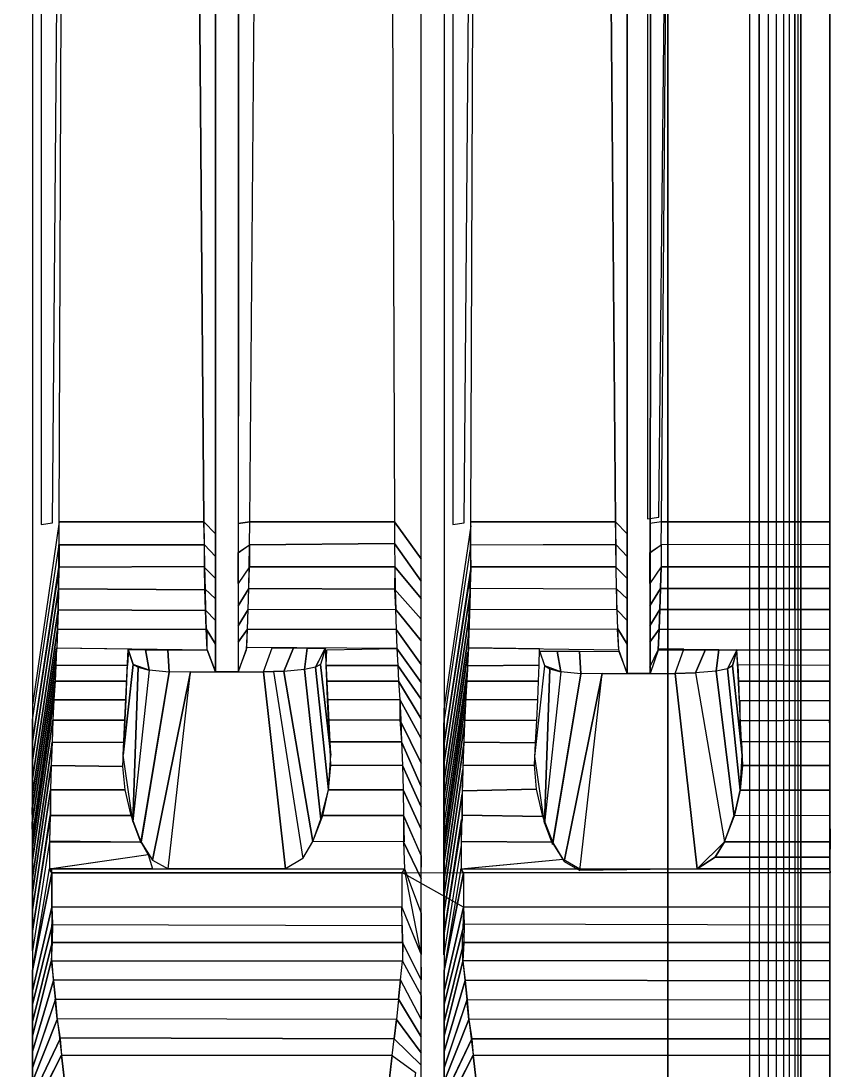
# Model space of a CAD drawing. Header units: millimetres. Extents: x -89 to 89, y -9 to 273.
# Drawn here: x 18 to 88.8, y 89.4 to 181.2 of the extents above; entities that cross this region are included whole.
import ezdxf

# ---------------------------------------------------------------- set-up
doc = ezdxf.new("R2010")
doc.units = ezdxf.units.MM
doc.layers.add('3D', color=1, linetype='Continuous')

msp = doc.modelspace()

# ---------------------------------------------------------------- linework, layer by layer
at = {"layer": '3D'}
for points in [[(74.56, 260), (-74.56, 260), (-74.56, 0), (74.56, 0)], [(74.56, 0.079, 1.5), (74.56, 0), (74.56, 260), (74.56, 259.869, 1.5)], [(81.712, 0.333, 6.36), (74.56, 0.079, 1.5), (74.56, 259.869, 1.5), (81.712, 259.444, 6.36)], [(17, 259.65, 4), (19, 259.65, 4), (19, 56.924, 4), (17, 56.924, 4)], [(53, 259.65, 4), (55, 259.65, 4), (55, 56.924, 4), (53, 56.924, 4)], [(53, 259.65, 4), (55, 259.65, 4), (55, 56.924, 4), (53, 56.924, 4)], [(53, 259.228, 4), (55, 259.228, 4), (55, 56.502, 4), (53, 56.502, 4)], [(82.569, 259.205, 7.01), (81.712, 259.444, 6.36), (81.712, 0.333, 6.36), (82.579, 0.368, 7.027)], [(83.342, 0.403, 7.74), (82.579, 0.368, 7.027), (82.575, 259.205, 7.01), (83.355, 259.157, 7.742)], [(84.063, 259.108, 8.551), (83.355, 259.157, 7.742), (83.342, 0.403, 7.74), (84.071, 0.445, 8.553)], [(84.686, 0.494, 9.435), (84.074, 0.445, 8.553), (84.063, 259.106, 8.551), (84.688, 259.052, 9.435)], [(85.211, 259.122, 10.366), (84.688, 259.052, 9.435), (84.687, 0.494, 9.435), (85.2, 0.542, 10.346)], [(85.691, 0.611, 11.34), (85.2, 0.542, 10.346), (85.214, 258.997, 10.373), (85.64, 258.94, 11.358)], [(85.968, 258.884, 12.388), (85.64, 258.94, 11.358), (85.689, 0.611, 11.337), (85.96, 0.648, 12.358)], [(86.186, 0.704, 13.438), (85.96, 0.634, 12.358), (85.968, 258.882, 12.388), (86.186, 258.824, 13.438)], [(86.186, 258.824, 13.438), (88.75, 257.375, 30), (88.75, 1.572, 30), (86.186, 0.704, 13.438)], [(35, 258.347, 18.898), (37.073, 258.347, 18.894), (37, 124.266, 30.628), (35, 124.266, 30.628)], [(70.997, 258.35, 18.861), (73.107, 258.35, 18.856), (73.01, 124.134, 30.619), (71.01, 124.134, 30.619)], [(71, 258.347, 18.898), (73.073, 258.347, 18.894), (73, 124.134, 30.619), (71.01, 124.134, 30.619)], [(19.757, 137.164, 30.447), (20.764, 137.307, 49.73), (21.57, 235.324, 56.584), (19.757, 235.084, 21.88)], [(21.706, 235.407, 55.629), (33.187, 235.407, 55.629), (33.993, 137.39, 48.775), (21.347, 137.39, 48.775)], [(35, 136.354, 29.571), (33.993, 137.39, 48.775), (33.187, 235.407, 55.629), (35, 233.554, 21.067)], [(37, 137.248, 29.492), (38.007, 137.39, 48.775), (38.813, 235.407, 55.629), (37, 235.168, 20.925)], [(38.007, 137.39, 48.775), (38.813, 235.407, 55.629), (50.294, 235.407, 55.629), (50.653, 137.39, 48.775)], [(50.653, 137.39, 48.775), (53, 134.142, 4), (53, 232.336, 4), (50.294, 235.407, 55.629)], [(55.757, 137.164, 30.447), (56.764, 137.307, 49.73), (57.57, 235.324, 56.584), (55.757, 235.084, 21.88)], [(57.706, 235.407, 55.629), (69.174, 235.407, 55.629), (69.993, 137.39, 48.775), (57.347, 137.39, 48.775)], [(71, 136.354, 29.571), (69.993, 137.39, 48.775), (69.187, 235.407, 55.629), (71, 233.554, 21.067)], [(72.777, 137.655, 24.832), (73.784, 137.798, 44.115), (74.813, 235.407, 55.629), (72.777, 235.576, 16.265)], [(88.75, 235.407, 55.629), (88.75, 137.39, 48.775), (74.008, 137.39, 48.775), (74.813, 235.407, 55.629)], [(88.75, 235.407, 55.629), (88.75, 235.407, 30), (88.75, 135.638, 30), (88.75, 137.39, 48.775)], [(21.335, 137.39, 48.775), (19, 121.364, 4), (19, 120.085, 4), (21.334, 135.386, 48.533)], [(33.993, 137.39, 48.775), (34.014, 135.382, 48.532), (21.334, 135.386, 48.533), (21.335, 137.39, 48.775)], [(34.051, 135.376, 48.525), (33.993, 137.39, 48.775), (35, 136.354, 29.571), (35, 134.368, 29.744)], [(38.007, 137.39, 48.775), (37, 137.248, 29.492), (36.993, 134.691, 29.586), (37.985, 135.38, 48.532)], [(37.985, 135.38, 48.532), (38.007, 137.39, 48.775), (50.653, 137.39, 48.775), (50.665, 135.488, 48.55)], [(50.653, 137.39, 48.775), (50.67, 135.488, 48.55), (53, 132.196, 4), (53, 134.142, 4)], [(57.325, 137.041, 48.912), (54.99, 121.014, 4.137), (54.99, 119.736, 4.137), (57.324, 135.036, 48.67)], [(57.325, 135.38, 48.532), (57.347, 137.39, 48.775), (69.993, 137.39, 48.775), (70.004, 135.338, 48.55)], [(70.051, 135.376, 48.525), (69.993, 137.39, 48.775), (71, 136.354, 29.571), (71, 134.368, 29.744)], [(74.007, 137.39, 48.775), (73, 137.248, 29.492), (72.993, 134.691, 29.586), (73.985, 135.38, 48.532)], [(73.986, 135.38, 48.547), (74.008, 137.39, 48.775), (88.75, 137.39, 48.775), (88.75, 135.398, 48.535)], [(88.75, 137.39, 48.775), (88.75, 135.398, 48.535), (88.75, 133.771, 30), (88.75, 135.638, 30)], [(21.334, 135.386, 48.533), (21.343, 133.438, 48.096), (19, 118.18, 4), (19, 120.085, 4)], [(34.014, 135.382, 48.532), (34.045, 133.492, 48.11), (21.311, 133.438, 48.096), (21.312, 135.386, 48.533)], [(35, 132.447, 29.912), (34.047, 133.406, 48.087), (34.051, 135.376, 48.525), (35, 134.368, 29.744)], [(37.985, 135.38, 48.532), (37.987, 133.447, 48.093), (37, 131.996, 29.952), (37, 134.696, 29.716)], [(37.954, 133.447, 48.092), (37.985, 135.38, 48.532), (50.665, 135.488, 48.55), (50.689, 133.455, 48.1)], [(50.67, 135.488, 48.55), (50.689, 133.455, 48.1), (53, 130.686, 4), (53, 132.196, 4)], [(57.324, 135.036, 48.67), (57.333, 133.089, 48.233), (54.99, 117.831, 4.137), (54.99, 119.736, 4.137)], [(57.326, 133.446, 48.088), (57.332, 135.38, 48.532), (70.004, 135.449, 48.562), (70.028, 133.455, 48.1)], [(71, 132.447, 29.912), (70.047, 133.406, 48.087), (70.051, 135.376, 48.525), (71, 134.368, 29.744)], [(73.985, 135.38, 48.532), (73.987, 133.447, 48.093), (73, 131.996, 29.952), (73, 134.696, 29.716)], [(73.985, 135.38, 48.532), (73.987, 133.447, 48.093), (88.75, 133.445, 48.098), (88.75, 135.398, 48.535)], [(88.746, 135.398, 48.535), (88.746, 133.445, 48.098), (88.75, 131.841, 30), (88.75, 133.771, 30)], [(21.311, 133.438, 48.096), (21.277, 131.519, 47.454), (19, 116.558, 4), (19, 118.18, 4)], [(34.045, 133.492, 48.11), (34.09, 131.453, 47.431), (21.277, 131.519, 47.454), (21.311, 133.438, 48.096)], [(35, 130.662, 30.069), (34.088, 131.536, 47.464), (34.047, 133.406, 48.087), (35, 132.447, 29.912)], [(37.913, 131.575, 47.479), (37.987, 133.446, 48.088), (37, 131.996, 29.952), (37, 130.057, 30.122)], [(37.913, 131.575, 47.479), (37.954, 133.447, 48.092), (50.689, 133.455, 48.1), (50.723, 131.502, 47.45)], [(50.689, 133.455, 48.1), (50.676, 131.502, 47.45), (53, 128.878, 4), (53.006, 130.679, 3.887)], [(57.301, 133.089, 48.233), (57.267, 131.169, 47.591), (54.99, 116.208, 4.137), (54.99, 117.831, 4.137)], [(57.239, 131.575, 47.479), (57.326, 133.446, 48.088), (70.028, 133.455, 48.1), (70.062, 131.502, 47.45)], [(71, 130.662, 30.069), (70.088, 131.536, 47.464), (70.047, 133.406, 48.087), (71, 132.447, 29.912)], [(73.913, 131.575, 47.479), (73.987, 133.447, 48.093), (73, 131.996, 29.952), (73, 130.057, 30.122)], [(73.987, 133.447, 48.093), (73.913, 131.575, 47.479), (88.75, 131.575, 47.479), (88.75, 133.445, 48.098)], [(88.744, 133.445, 48.098), (88.744, 131.575, 47.479), (88.75, 130.043, 30), (88.75, 131.841, 30)], [(21.277, 131.519, 47.454), (21.235, 129.705, 46.644), (19, 114.911, 4), (19, 116.558, 4)], [(34.09, 131.453, 47.431), (34.141, 129.633, 46.607), (21.235, 129.705, 46.644), (21.277, 131.519, 47.454)], [(35, 128.764, 30.235), (34.141, 129.655, 46.618), (34.088, 131.536, 47.464), (35, 130.662, 30.069)], [(37.861, 129.716, 46.649), (37.913, 131.575, 47.479), (37, 130.057, 30.122), (37, 128.287, 30.276)], [(37.861, 129.719, 46.651), (37.913, 131.575, 47.479), (50.723, 131.502, 47.45), (50.765, 129.705, 46.644)], [(50.676, 131.502, 47.45), (50.764, 129.74, 46.666), (53, 126.983, 4), (53, 128.878, 4)], [(57.239, 131.575, 47.479), (57.201, 129.719, 46.651), (70.103, 129.74, 46.661), (70.115, 131.502, 47.45)], [(71, 128.764, 30.235), (70.141, 129.655, 46.618), (70.088, 131.536, 47.464), (71, 130.662, 30.069)], [(73.861, 129.716, 46.649), (73.913, 131.575, 47.479), (73, 130.057, 30.122), (73, 128.287, 30.276)], [(73.913, 131.575, 47.479), (73.861, 129.716, 46.649), (88.75, 129.716, 46.649), (88.75, 131.575, 47.479)], [(88.744, 131.575, 47.479), (88.743, 129.716, 46.649), (88.75, 128.388, 30), (88.75, 130.043, 30)], [(57.267, 131.169, 47.591), (57.225, 129.356, 46.781), (54.99, 114.561, 4.137), (54.99, 116.208, 4.137)], [(21.235, 129.705, 46.644), (21.183, 127.98, 45.654), (19, 113.581, 4), (19, 114.911, 4)], [(34.141, 129.633, 46.607), (34.199, 127.961, 45.642), (21.183, 127.98, 45.654), (21.235, 129.705, 46.644)], [(35, 126.687, 30.416), (34.197, 128.022, 45.679), (34.141, 129.655, 46.618), (35, 128.764, 30.235)], [(37.803, 128.014, 45.675), (37.861, 129.719, 46.651), (37, 128.287, 30.276), (37, 126.857, 30.401)], [(37.803, 128.014, 45.675), (37.861, 129.719, 46.651), (50.764, 129.74, 46.661), (50.817, 127.985, 45.66)], [(50.764, 129.74, 46.661), (50.817, 127.985, 45.656), (53, 124.912, 4), (53.007, 126.974, 3.867)], [(57.142, 128.014, 45.675), (57.201, 129.719, 46.651), (70.103, 129.74, 46.661), (70.156, 127.985, 45.66)], [(71, 126.687, 30.416), (70.197, 128.022, 45.679), (70.141, 129.655, 46.618), (71, 128.764, 30.235)], [(73.803, 128.014, 45.675), (73.861, 129.719, 46.651), (73, 128.287, 30.276), (73, 126.857, 30.401)], [(73.861, 129.719, 46.65), (73.803, 128.012, 45.674), (88.75, 127.969, 45.647), (88.75, 129.716, 46.649)], [(88.743, 129.716, 46.649), (88.736, 127.969, 45.647), (88.75, 126.729, 30), (88.75, 128.388, 30)], [(57.225, 129.356, 46.781), (57.173, 127.631, 45.791), (54.99, 113.231, 4.137), (54.99, 114.561, 4.137)], [(21.183, 127.98, 45.654), (21.123, 126.378, 44.51), (19, 112.447, 4), (19, 113.581, 4)], [(21.183, 127.98, 45.654), (21.123, 126.378, 44.51), (34.274, 126.197, 44.365), (34.278, 127.961, 45.642)], [(34.274, 126.197, 44.365), (34.197, 128.022, 45.679), (35, 126.687, 30.416), (35, 124.266, 30.628)], [(37.726, 126.197, 44.365), (37.803, 128.012, 45.674), (37, 126.857, 30.401), (37, 124.266, 30.628)], [(37.735, 126.39, 44.519), (37.803, 128.014, 45.675), (50.817, 127.985, 45.656), (50.88, 126.306, 44.453)], [(50.817, 127.985, 45.66), (50.88, 126.306, 44.453), (53, 123.337, 4), (53, 124.912, 4)], [(57.173, 127.631, 45.791), (57.113, 126.028, 44.647), (54.99, 112.097, 4.137), (54.99, 113.231, 4.137)], [(57.142, 128.014, 45.675), (57.122, 126.363, 44.498), (70.274, 126.197, 44.365), (70.156, 127.982, 45.658)], [(70.274, 126.197, 44.365), (70.197, 128.022, 45.679), (71, 126.687, 30.416), (71.01, 124.136, 30.619)], [(73.726, 126.197, 44.365), (73.803, 128.012, 45.674), (73, 126.857, 30.401), (73, 124.688, 30.628)], [(73.803, 128.012, 45.674), (73.726, 126.197, 44.365), (88.75, 126.197, 44.365), (88.75, 127.969, 45.647)], [(88.736, 127.969, 45.647), (88.736, 126.197, 44.365), (88.75, 124.993, 30), (88.75, 126.718, 29.863)], [(21.088, 126.378, 44.51), (21.052, 124.829, 43.15), (19, 111.204, 4), (18.98, 112.316, 3.619)], [(21.052, 124.829, 43.15), (21.088, 126.378, 44.51), (27.397, 126.291, 44.441), (27.314, 124.828, 43.143)], [(26.918, 116.99, 36.021), (27.377, 126.218, 44.518), (27.811, 124.927, 35.327), (26.918, 116.99, 36.021)], [(29.201, 124.41, 32.195), (27.811, 124.927, 35.327), (27.377, 126.218, 44.518), (28.881, 126.198, 44.501)], [(30.95, 124.242, 31.049), (29.202, 124.406, 32.166), (28.881, 126.198, 44.501), (30.829, 126.197, 44.365)], [(30.95, 124.242, 31.049), (30.829, 126.197, 44.365), (34.274, 126.192, 44.361), (35, 124.266, 30.628)], [(37, 124.266, 30.628), (39.192, 124.266, 30.628), (39.951, 126.376, 44.508), (37.735, 126.39, 44.519)], [(39.192, 124.266, 30.628), (39.951, 126.376, 44.508), (41.841, 126.364, 44.499), (40.975, 124.312, 30.951)], [(40.975, 124.312, 30.951), (41.841, 126.364, 44.499), (43.033, 126.356, 44.492), (42.781, 124.476, 32.12)], [(42.781, 124.476, 32.12), (43.033, 126.356, 44.492), (44.606, 126.329, 44.374), (43.762, 124.677, 33.55)], [(43.762, 124.677, 33.55), (44.615, 126.346, 44.484), (44.189, 124.927, 35.327), (43.762, 124.677, 33.55)], [(44.615, 126.346, 44.484), (44.189, 124.927, 35.327), (45.082, 116.99, 36.021), (44.615, 126.346, 44.484)], [(44.687, 124.821, 43.142), (44.734, 126.188, 44.477), (50.88, 126.306, 44.453), (50.948, 124.827, 43.148)], [(50.88, 126.306, 44.453), (50.948, 124.827, 43.148), (53, 121.882, 4), (53, 123.337, 4)], [(57.078, 126.029, 44.647), (57.042, 124.48, 43.287), (54.99, 110.854, 4.137), (54.97, 111.966, 3.756)], [(57.122, 126.363, 44.498), (57.051, 124.811, 43.132), (63.312, 124.841, 43.154), (63.343, 126.284, 44.435)], [(65.211, 124.278, 32.186), (63.821, 124.794, 35.318), (63.387, 126.086, 44.509), (64.891, 126.065, 44.492)], [(66.96, 124.109, 31.04), (65.211, 124.274, 32.157), (64.891, 126.065, 44.492), (66.839, 126.065, 44.356)], [(66.96, 124.109, 31.04), (66.839, 126.065, 44.356), (70.284, 126.06, 44.352), (71.01, 124.134, 30.619)], [(73.01, 124.134, 30.619), (75.202, 124.134, 30.619), (75.961, 126.244, 44.499), (73.745, 126.258, 44.51)], [(75.202, 124.134, 30.619), (75.961, 126.244, 44.499), (77.851, 126.232, 44.489), (76.985, 124.179, 30.942)], [(76.985, 124.179, 30.942), (77.851, 126.232, 44.489), (79.043, 126.224, 44.483), (78.791, 124.344, 32.111)], [(78.791, 124.344, 32.111), (79.043, 126.224, 44.483), (80.616, 126.197, 44.365), (79.772, 124.545, 33.541)], [(79.772, 124.545, 33.541), (80.624, 126.214, 44.475), (80.198, 124.794, 35.318), (79.772, 124.545, 33.541)], [(80.616, 126.197, 44.365), (80.217, 124.805, 35.396), (81.082, 116.99, 36.021), (80.616, 126.197, 44.365)], [(80.616, 126.197, 44.365), (88.75, 126.197, 44.365), (88.75, 124.831, 43.151), (80.686, 124.877, 43.111)], [(88.75, 126.197, 44.365), (88.748, 124.831, 43.151), (88.75, 123.928, 30), (88.75, 124.993, 30)], [(21.052, 124.829, 43.15), (20.975, 123.466, 41.682), (19, 109.922, 4), (18.979, 111.066, 3.603)], [(21.052, 124.829, 43.15), (20.975, 123.466, 41.682), (27.259, 123.466, 41.682), (27.314, 124.828, 43.143)], [(27.775, 111.173, 33.344), (26.918, 116.99, 36.021), (27.811, 124.927, 35.327), (28.234, 124.678, 33.56)], [(29.201, 124.41, 32.195), (28.234, 124.678, 33.56), (27.806, 124.881, 35.331), (29.201, 124.41, 32.195)], [(44.189, 124.927, 35.327), (43.762, 124.677, 33.55), (44.901, 113.937, 34.346), (45.082, 116.99, 36.021)], [(44.741, 123.466, 41.682), (44.687, 124.821, 43.142), (50.948, 124.827, 43.148), (51.025, 123.466, 41.682)], [(50.948, 124.827, 43.148), (51.025, 123.466, 41.682), (53, 120.151, 4), (53, 121.882, 4)], [(57.051, 124.811, 43.132), (56.975, 123.468, 41.684), (63.259, 123.466, 41.682), (63.31, 124.841, 43.154)], [(80.217, 124.805, 35.396), (79.772, 124.545, 33.541), (80.901, 113.927, 34.341), (81.082, 116.99, 36.021)], [(80.686, 124.877, 43.111), (80.741, 123.466, 41.682), (88.75, 123.466, 41.682), (88.75, 124.831, 43.151)], [(88.75, 124.831, 43.151), (88.75, 123.466, 41.682), (88.75, 122.64, 30), (88.75, 123.928, 30)], [(27.775, 111.173, 33.344), (28.234, 124.678, 33.56), (29.202, 124.406, 32.166), (27.775, 111.173, 33.344)], [(27.775, 111.173, 33.344), (28.479, 109.31, 32.746), (30.95, 124.242, 31.049), (29.202, 124.406, 32.166)], [(28.499, 109.383, 32.668), (29.484, 107.805, 32.287), (32.808, 124.266, 30.628), (30.95, 124.242, 31.049)], [(29.484, 107.805, 32.287), (30.869, 107.034, 32.136), (32.808, 124.266, 30.628), (29.484, 107.805, 32.287)], [(30.869, 107.034, 32.136), (32.808, 124.266, 30.628), (39.192, 124.266, 30.628), (41.131, 107.034, 32.136)], [(39.192, 124.266, 30.628), (40.084, 124.289, 30.789), (42.633, 107.945, 32.317), (41.131, 107.034, 32.136)], [(40.975, 124.312, 30.951), (40.084, 124.289, 30.789), (42.633, 107.945, 32.317), (43.517, 109.416, 32.677)], [(42.781, 124.476, 32.12), (40.975, 124.312, 30.951), (43.517, 109.416, 32.677), (44.232, 111.371, 33.321)], [(43.762, 124.677, 33.55), (42.781, 124.476, 32.12), (44.232, 111.371, 33.321), (44.901, 113.937, 34.346)], [(57.042, 124.48, 43.287), (56.965, 123.117, 41.819), (54.99, 109.573, 4.137), (54.969, 110.716, 3.741)], [(63.785, 111.04, 33.335), (62.928, 116.858, 36.012), (63.821, 124.794, 35.318), (64.243, 124.546, 33.551)], [(63.785, 111.04, 33.335), (64.243, 124.546, 33.551), (65.211, 124.274, 32.157), (63.785, 111.04, 33.335)], [(63.785, 111.04, 33.335), (64.489, 109.177, 32.737), (66.96, 124.109, 31.04), (65.211, 124.274, 32.157)], [(64.509, 109.25, 32.659), (65.493, 107.673, 32.278), (68.818, 124.134, 30.619), (66.96, 124.109, 31.04)], [(65.493, 107.673, 32.278), (66.879, 106.902, 32.127), (68.818, 124.134, 30.619), (65.493, 107.673, 32.278)], [(66.879, 106.902, 32.127), (68.818, 124.134, 30.619), (75.202, 124.134, 30.619), (77.131, 107.034, 32.136)], [(75.202, 124.134, 30.619), (76.985, 124.179, 30.942), (79.511, 109.404, 32.674), (77.131, 107.034, 32.136)], [(78.791, 124.344, 32.111), (76.99, 124.193, 31.031), (79.511, 109.404, 32.674), (80.359, 111.627, 33.383)], [(79.772, 124.545, 33.541), (78.791, 124.344, 32.111), (80.359, 111.627, 33.383), (80.9, 113.927, 34.341)], [(20.975, 123.466, 41.682), (20.881, 121.819, 39.885), (19, 108.931, 4), (19, 109.922, 4)], [(20.975, 123.466, 41.682), (20.881, 121.819, 39.885), (27.195, 121.835, 39.9), (27.259, 123.466, 41.682)], [(44.805, 121.828, 39.893), (44.741, 123.466, 41.682), (51.025, 123.466, 41.682), (51.118, 121.845, 39.911)], [(51.025, 123.466, 41.682), (51.118, 121.845, 39.911), (53, 118.454, 4), (53, 120.151, 4)], [(56.965, 123.117, 41.819), (56.871, 121.47, 40.022), (54.99, 108.581, 4.137), (54.99, 109.573, 4.137)], [(56.975, 123.468, 41.684), (56.882, 121.84, 39.905), (63.195, 121.83, 39.895), (63.259, 123.466, 41.682)], [(80.741, 123.466, 41.682), (80.807, 121.777, 39.843), (88.75, 121.778, 39.844), (88.75, 123.466, 41.682)], [(88.75, 123.466, 41.682), (88.75, 121.778, 39.844), (88.75, 121.019, 30), (88.75, 122.632, 29.886)], [(20.881, 121.819, 39.885), (20.795, 120.048, 38.259), (19, 107.799, 4), (19, 108.931, 4)], [(20.881, 121.819, 39.885), (20.795, 120.048, 38.259), (27.105, 120.03, 38.244), (27.195, 121.835, 39.9)], [(44.894, 120.042, 38.254), (44.805, 121.828, 39.893), (51.118, 121.845, 39.911), (51.204, 120.061, 38.27)], [(51.118, 121.845, 39.911), (51.127, 120.06, 38.269), (53, 116.275, 4), (53, 118.454, 4)], [(56.871, 121.47, 40.022), (56.785, 119.698, 38.396), (54.99, 107.449, 4.137), (54.99, 108.581, 4.137)], [(56.882, 121.84, 39.905), (56.795, 120.039, 38.252), (63.105, 120.028, 38.243), (63.195, 121.83, 39.895)], [(80.898, 119.977, 38.2), (80.897, 121.777, 39.843), (88.75, 121.777, 39.842), (88.75, 120.03, 38.244)], [(88.75, 121.777, 39.842), (88.75, 120.03, 38.244), (88.75, 119.534, 30), (88.75, 121.019, 30)], [(20.795, 120.048, 38.259), (20.718, 118.123, 36.777), (19, 106.25, 4), (19, 107.799, 4)], [(20.795, 120.048, 38.259), (20.718, 118.123, 36.777), (26.991, 118.105, 36.764), (27.099, 120.03, 38.244)], [(45.006, 118.141, 36.789), (44.894, 120.042, 38.254), (51.204, 120.061, 38.27), (51.281, 118.155, 36.799)], [(51.127, 120.06, 38.269), (51.281, 118.155, 36.799), (53, 114.23, 4), (53, 116.275, 4)], [(56.785, 119.698, 38.396), (56.708, 117.774, 36.915), (54.99, 105.9, 4.137), (54.99, 107.449, 4.137)], [(56.795, 120.039, 38.252), (56.717, 118.107, 36.766), (62.989, 118.063, 36.735), (63.105, 120.028, 38.243)], [(81.006, 118.151, 36.796), (80.898, 119.977, 38.2), (88.75, 120.03, 38.244), (88.75, 118.147, 36.794)], [(88.71, 120.029, 38.243), (88.751, 118.147, 36.794), (88.75, 117.74, 30), (88.75, 119.534, 30)], [(20.718, 118.123, 36.777), (20.649, 116.087, 35.473), (19, 104.962, 4), (19, 106.25, 4)], [(20.718, 118.123, 36.777), (20.649, 116.087, 35.473), (26.895, 116.001, 35.504), (26.991, 118.101, 36.762)], [(45.105, 116.1, 35.481), (45.006, 118.141, 36.789), (51.281, 118.155, 36.799), (51.351, 116.087, 35.473)], [(51.281, 118.156, 36.807), (51.351, 116.087, 35.473), (53, 112.452, 4), (53, 114.23, 4)], [(56.708, 117.774, 36.915), (56.639, 115.737, 35.61), (54.99, 104.613, 4.137), (54.99, 105.9, 4.137)], [(56.717, 118.107, 36.766), (56.649, 116.087, 35.473), (62.895, 116.093, 35.477), (62.989, 118.063, 36.735)], [(81.006, 118.151, 36.796), (81.105, 116.074, 35.465), (88.75, 116.074, 35.465), (88.751, 118.147, 36.794)], [(88.751, 118.147, 36.794), (88.75, 116.074, 35.465), (88.75, 115.618, 30), (88.75, 117.74, 30)], [(20.649, 116.087, 35.473), (20.591, 113.95, 34.352), (19, 103.446, 4), (19, 104.962, 4)], [(20.649, 116.087, 35.473), (20.591, 113.95, 34.352), (27.095, 113.956, 34.355), (26.895, 116.001, 35.504)], [(44.901, 113.937, 34.346), (45.105, 116.1, 35.481), (51.351, 116.087, 35.473), (51.409, 113.947, 34.35)], [(51.351, 116.087, 35.473), (51.409, 113.947, 34.35), (53, 110.506, 4), (53, 112.452, 4)], [(56.639, 115.737, 35.61), (56.581, 113.6, 34.489), (54.99, 103.096, 4.137), (54.99, 104.613, 4.137)], [(56.649, 116.087, 35.473), (56.588, 113.853, 34.306), (63.087, 114.006, 34.378), (62.895, 116.093, 35.477)], [(81.105, 116.074, 35.465), (80.9, 113.927, 34.341), (88.75, 113.927, 34.341), (88.75, 116.074, 35.465)], [(88.75, 116.074, 35.465), (88.75, 113.927, 34.341), (88.75, 113.927, 30), (88.75, 115.618, 30)], [(20.591, 113.95, 34.352), (20.591, 111.697, 33.409), (19, 101.579, 4), (19, 103.446, 4)], [(20.591, 113.95, 34.352), (20.541, 111.697, 33.409), (27.625, 111.698, 33.412), (27.095, 113.956, 34.355)], [(51.456, 111.693, 33.407), (44.383, 111.709, 33.413), (44.901, 113.937, 34.346), (51.409, 113.947, 34.35)], [(51.409, 113.947, 34.35), (51.456, 111.694, 33.407), (53, 108.168, 4), (53, 110.506, 4)], [(56.588, 113.853, 34.306), (56.542, 111.741, 33.425), (63.641, 111.627, 33.383), (63.087, 114.006, 34.378)], [(80.9, 113.927, 34.341), (80.387, 111.72, 33.417), (88.75, 111.7, 33.413), (88.75, 113.927, 34.341)], [(88.75, 113.927, 34.341), (88.744, 111.7, 33.413), (88.75, 111.7, 30), (88.75, 113.927, 30)], [(56.581, 113.6, 34.489), (56.581, 111.348, 33.546), (54.99, 101.229, 4.137), (54.99, 103.096, 4.137)], [(20.541, 111.697, 33.409), (20.503, 109.449, 32.687), (19, 99.865, 4), (19, 101.579, 4)], [(20.542, 111.697, 33.409), (20.503, 109.397, 32.672), (28.499, 109.383, 32.668), (27.625, 111.698, 33.412)], [(43.517, 109.416, 32.677), (44.383, 111.709, 33.413), (51.459, 111.693, 33.407), (51.497, 109.41, 32.681)], [(51.456, 111.694, 33.407), (51.454, 109.41, 32.681), (53, 106.2, 4), (53.012, 108.141, 3.768)], [(56.531, 111.348, 33.546), (56.493, 109.099, 32.824), (54.99, 99.516, 4.137), (54.99, 101.229, 4.137)], [(56.542, 111.741, 33.425), (56.503, 109.443, 32.685), (64.5, 109.382, 32.668), (63.641, 111.627, 33.383)], [(80.359, 111.72, 33.417), (88.75, 111.7, 33.413), (88.75, 109.41, 32.676), (79.511, 109.404, 32.674)], [(88.75, 111.7, 33.413), (88.752, 109.41, 32.676), (88.75, 109.41, 30), (88.75, 111.7, 30)], [(20.503, 109.449, 32.687), (20.503, 107.034, 32.136), (29.11, 108.297, 32.396), (28.499, 109.383, 32.668)], [(51.454, 109.41, 32.681), (51.525, 107.034, 32.136), (53, 103.175, 4), (53, 106.2, 4)], [(56.503, 109.443, 32.685), (56.503, 107.034, 32.136), (65.413, 107.889, 32.305), (64.5, 109.382, 32.668)], [(77.131, 107.034, 32.136), (79.511, 109.404, 32.674), (78.717, 108.053, 32.341), (77.131, 107.034, 32.136)], [(79.511, 109.404, 32.674), (88.75, 109.404, 32.674), (88.75, 108.073, 32.345), (78.717, 108.053, 32.341)], [(88.752, 109.41, 32.676), (88.75, 108.073, 32.345), (88.75, 108.073, 30), (88.75, 109.41, 30)], [(20.475, 107.034, 32.137), (29.11, 108.297, 32.396), (29.496, 107.034, 32.136), (20.475, 107.034, 32.136)], [(56.475, 107.034, 32.136), (65.413, 107.889, 32.305), (66.869, 107.034, 32.136), (56.475, 106.987, 32.14)], [(78.717, 108.053, 32.341), (88.75, 108.073, 32.345), (88.75, 107.034, 32.136), (77.131, 107.034, 32.136)], [(88.75, 108.073, 32.341), (88.75, 107.034, 32.136), (88.75, 107.034, 30), (88.75, 108.073, 30)], [(20.502, 107.029, 32.117), (20.686, 106.675, 36.164), (18.999, 98.139, 3.982), (20.502, 107.029, 32.117)], [(20.686, 106.682, 36.163), (20.685, 103.693, 36.424), (18.999, 96.354, 3.982), (18.999, 98.139, 3.982)], [(51.525, 107.034, 32.136), (51.313, 106.68, 36.182), (20.687, 106.68, 36.182), (20.475, 107.034, 32.136)], [(51.525, 107.034, 32.136), (51.313, 106.687, 36.181), (20.686, 106.68, 36.182), (20.686, 107.034, 32.136)], [(51.3, 103.698, 36.443), (20.686, 103.692, 36.443), (20.686, 106.68, 36.182), (51.313, 106.687, 36.181)], [(51.525, 107.034, 32.136), (51.313, 106.68, 36.182), (51.3, 103.692, 36.443), (53, 99.559, 4)], [(88.75, 103.692, 36.443), (56.7, 103.692, 36.443), (51.314, 106.705, 36.18), (88.75, 106.68, 36.182)], [(53, 103.175, 4), (53, 99.559, 4), (51.525, 107.034, 32.136), (53, 103.175, 4)], [(56.503, 107.028, 32.136), (56.687, 106.674, 36.183), (55, 98.137, 4.001), (56.503, 107.028, 32.136)], [(56.687, 106.68, 36.182), (56.686, 103.692, 36.443), (55, 96.352, 4.001), (55, 98.137, 4.001)], [(88.75, 107.034, 32.136), (88.75, 106.68, 36.182), (56.687, 106.68, 36.182), (56.475, 107.034, 32.136)], [(88.75, 107.034, 32.136), (88.75, 106.68, 36.182), (56.688, 106.679, 36.201), (56.476, 107.033, 32.155)], [(88.75, 107.034, 30), (88.75, 103.23, 30), (88.75, 103.692, 36.443), (88.752, 106.68, 36.182)], [(88.75, 107.034, 30), (88.75, 107.034, 32.136), (88.752, 106.68, 36.182), (88.75, 107.034, 30)], [(51.34, 102.087, 35.673), (51.3, 103.698, 36.443), (20.686, 103.692, 36.443), (20.683, 102.182, 35.645)], [(20.699, 103.687, 36.425), (20.757, 102.224, 35.652), (18.999, 95.183, 3.982), (18.999, 96.354, 3.982)], [(52.976, 99.616, 4.452), (53, 97.315, 4), (51.377, 100.619, 34.968), (51.3, 103.692, 36.443)], [(56.7, 103.685, 36.444), (56.758, 102.223, 35.67), (55, 95.181, 4.001), (55, 96.352, 4.001)], [(88.75, 102.136, 35.623), (88.75, 103.692, 36.443), (56.7, 103.692, 36.443), (56.665, 102.229, 35.668)], [(88.75, 103.692, 36.443), (88.744, 102.136, 35.623), (88.75, 101.785, 30), (88.75, 103.23, 30)], [(20.757, 102.224, 35.652), (20.713, 100.593, 34.941), (18.999, 93.644, 3.982), (18.999, 95.183, 3.982)], [(20.686, 100.597, 34.959), (20.686, 102.182, 35.645), (51.34, 102.087, 35.673), (51.377, 100.619, 34.968)], [(56.758, 102.223, 35.67), (56.714, 100.591, 34.96), (55, 93.642, 4.001), (55, 95.181, 4.001)], [(56.622, 100.591, 34.957), (56.66, 102.229, 35.668), (88.75, 102.136, 35.623), (88.75, 100.585, 34.955)], [(88.744, 102.136, 35.623), (88.744, 100.585, 34.955), (88.75, 100.114, 30), (88.75, 101.785, 30)], [(20.713, 100.593, 34.941), (20.647, 98.956, 34.381), (18.999, 92.409, 3.982), (18.999, 93.644, 3.982)], [(20.686, 98.953, 34.397), (20.686, 100.597, 34.959), (51.378, 100.589, 34.953), (51.35, 98.943, 34.394)], [(51.377, 100.62, 34.972), (51.351, 98.953, 34.397), (53, 95.957, 4), (53, 97.315, 4)], [(56.714, 100.591, 34.96), (56.648, 98.955, 34.4), (55, 92.408, 4.001), (55, 93.642, 4.001)], [(56.646, 98.98, 34.405), (56.622, 100.591, 34.957), (88.75, 100.585, 34.955), (88.75, 98.977, 34.404)], [(88.75, 100.585, 34.955), (88.75, 98.977, 34.404), (88.75, 98.592, 30), (88.75, 100.114, 30)], [(20.647, 98.956, 34.381), (20.845, 97.277, 33.954), (18.999, 91.065, 3.982), (18.999, 92.409, 3.982)], [(51.19, 97.32, 33.977), (51.351, 98.953, 34.397), (20.686, 98.953, 34.397), (20.813, 97.293, 33.971)], [(53, 95.957, 4), (53, 93.879, 4), (51.19, 97.32, 33.977), (51.351, 98.953, 34.397)], [(56.648, 98.955, 34.4), (56.846, 97.276, 33.973), (55, 91.063, 4.001), (55, 92.408, 4.001)], [(88.75, 97.255, 33.963), (88.75, 98.977, 34.404), (56.646, 98.98, 34.405), (56.816, 97.296, 33.965)], [(88.75, 98.985, 34.406), (88.748, 97.255, 33.963), (88.75, 96.962, 30), (88.75, 98.592, 30)], [(20.845, 97.277, 33.954), (21.012, 95.626, 33.661), (18.999, 89.637, 3.982), (18.999, 91.065, 3.982)], [(51.017, 95.651, 33.682), (51.19, 97.32, 33.977), (20.813, 97.293, 33.971), (20.983, 95.644, 33.681)], [(51.19, 97.32, 33.977), (51.017, 95.651, 33.682), (53, 92.355, 4), (53, 93.879, 4)], [(56.846, 97.276, 33.973), (57.013, 95.625, 33.68), (55, 89.635, 4.001), (55, 91.063, 4.001)], [(88.75, 95.595, 33.676), (88.75, 97.255, 33.963), (56.816, 97.296, 33.965), (56.989, 95.59, 33.673)], [(88.748, 97.255, 33.963), (88.748, 95.595, 33.676), (88.75, 95.595, 30), (88.75, 96.962, 30)], [(21.011, 95.623, 33.645), (21.172, 93.873, 33.493), (18.999, 88.439, 3.982), (18.999, 89.637, 3.982)], [(21.168, 93.924, 33.514), (20.983, 95.644, 33.681), (51.017, 95.651, 33.682), (50.826, 93.871, 33.511)], [(51.017, 95.651, 33.682), (50.826, 93.871, 33.511), (53, 90.954, 4), (53, 92.355, 4)], [(57.012, 95.621, 33.664), (57.173, 93.871, 33.512), (55, 88.438, 4.001), (55, 89.635, 4.001)], [(57.174, 93.873, 33.514), (56.989, 95.59, 33.673), (88.75, 95.595, 33.676), (88.75, 93.875, 33.511)], [(88.75, 95.595, 33.676), (88.75, 93.875, 33.511), (88.75, 93.875, 30), (88.75, 95.595, 30)], [(21.172, 93.873, 33.493), (21.426, 92.172, 33.464), (18.999, 87.081, 3.982), (18.999, 88.439, 3.982)], [(50.647, 92.18, 33.483), (50.826, 93.871, 33.511), (21.168, 93.923, 33.514), (21.354, 92.252, 33.481)], [(50.826, 93.871, 33.511), (50.637, 92.18, 33.483), (53, 89.868, 4), (53, 90.954, 4)], [(57.173, 93.871, 33.512), (57.427, 92.17, 33.483), (55, 87.079, 4.001), (55, 88.438, 4.001)], [(88.75, 92.171, 33.483), (88.75, 93.875, 33.511), (57.174, 93.873, 33.514), (57.364, 92.167, 33.483)], [(88.75, 93.875, 33.511), (88.751, 92.171, 33.483), (88.75, 92.171, 30), (88.75, 93.875, 30)], [(21.426, 92.172, 33.464), (21.528, 90.737, 33.543), (18.999, 85.731, 3.982), (18.981, 87.042, 3.757)], [(50.472, 90.721, 33.563), (50.637, 92.18, 33.483), (21.355, 92.251, 33.481), (21.529, 90.742, 33.561)], [(57.427, 92.17, 33.483), (57.529, 90.736, 33.562), (55, 85.729, 4.001), (54.982, 87.041, 3.776)], [(88.75, 90.742, 33.561), (88.75, 92.171, 33.483), (57.364, 92.167, 33.483), (57.529, 90.742, 33.561)], [(88.751, 92.171, 33.483), (88.751, 90.742, 33.561), (88.75, 90.742, 30), (88.75, 92.171, 30)], [(19.538, 86.798, 10.283), (21.528, 90.737, 33.543), (29.983, 18.549, 39.858), (25.281, 45.747, 8.72)], [(21.529, 90.742, 33.561), (50.471, 90.742, 33.561), (41.563, 14.687, 40.215), (30.439, 14.677, 40.216)], [(43.613, 18.129, 8.74), (41.562, 14.666, 40.217), (50.472, 90.721, 33.563), (52.497, 89.226, 9.891)], [(55.539, 86.796, 10.302), (57.529, 90.736, 33.562), (66.062, 17.859, 39.867), (61.282, 45.745, 8.739)], [(57.529, 90.742, 33.561), (88.75, 90.742, 33.561), (88.75, 14.666, 40.217), (66.447, 14.607, 40.222)], [(88.75, 90.742, 30), (88.751, 90.742, 33.561), (88.75, 14.666, 40.217), (88.75, 1.572, 30)]]:
    msp.add_3dface(points, dxfattribs=at)

doc.saveas('drawing.dxf')
